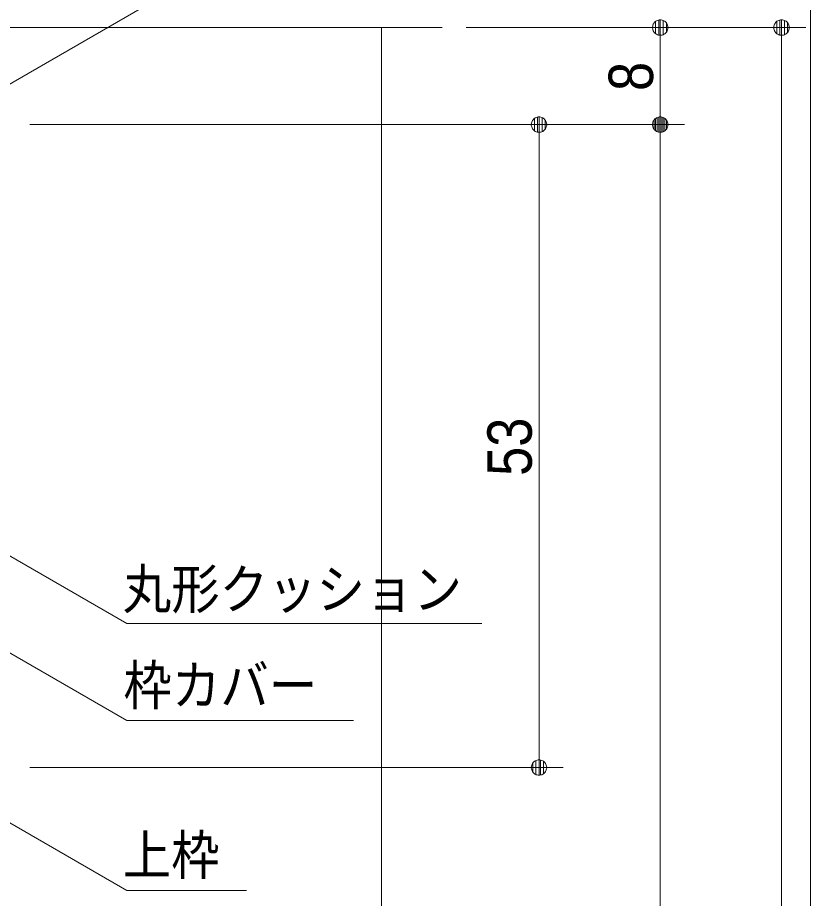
# Model space of a CAD drawing. Units: millimetres, scale not verified. Extents: x -6062 to 6062, y -3045 to 3045.
# Drawn here: x 1559 to 2212, y 272 to 998 of the extents above; entities that cross this region are included whole.
import ezdxf
from ezdxf.enums import TextEntityAlignment as Align

# ---------------------------------------------------------------- set-up
doc = ezdxf.new("R2010")
doc.units = ezdxf.units.MM
doc.header["$LTSCALE"] = 20
for name, color, linetype, lineweight in [('0-0_2寸法-1', 7, 'Continuous', 9), ('0-1_0', 7, 'Continuous', 9), ('0-3_2寸法-3', 7, 'Continuous', 9), ('0-4_3一般', 7, 'Continuous', 9), ('0-5_1図面枠', 7, 'Continuous', 9)]:
    doc.layers.add(name, color=color, linetype=linetype, lineweight=lineweight)
doc.styles.add('ＭＳ ゴシック', font='')
doc.styles.add('ＭＳ Ｐゴシック', font='')
doc.styles.get('ＭＳ ゴシック').set_extended_font_data('MS Gothic')
doc.styles.get('ＭＳ Ｐゴシック').set_extended_font_data('MS PGothic')

# ---------------------------------------------------------------- blocks, each defined once
blk = doc.blocks.new('グループ-29')
at = {"layer": '0-4_3一般'}
blk.add_line((43523.7, 19804.9), (73923.7, 19804.9), dxfattribs=at)
blk = doc.blocks.new('グループ-30')
at = {"layer": '0-4_3一般'}
blk.add_line((72923.7, 19804.9), (72923.7, -40000), dxfattribs=at)
blk.add_blockref('グループ-29', (0, 0), dxfattribs=at)
blk = doc.blocks.new('_Dot')
at = {"layer": '0-1_0'}
for p, q in [((-10, 0), (-20, 0)), ((9.78, 2), (-9.78, 2)), ((7.99, 6), (-7.99, 6)), ((9.16, -3.98), (-9.16, -3.98)), ((6, -7.98), (-6, -7.98))]:
    blk.add_line(p, q, dxfattribs=at)
for points in [[(10, 0), (9.92, 1.25), (9.69, 2.49), (9.3, 3.68), (8.76, 4.82), (8.09, 5.88), (7.29, 6.85), (6.37, 7.71), (5.36, 8.44), (4.26, 9.05), (3.09, 9.51), (1.87, 9.82), (0.63, 9.98), (-0.63, 9.98), (-1.87, 9.82), (-3.09, 9.51), (-4.26, 9.05), (-5.36, 8.44), (-6.37, 7.71), (-7.29, 6.85), (-8.09, 5.88), (-8.76, 4.82), (-9.3, 3.68), (-9.69, 2.49), (-9.92, 1.25), (-10, 0), (0, 0)], [(-10, 0), (-9.92, -1.25), (-9.69, -2.49), (-9.3, -3.68), (-8.76, -4.82), (-8.09, -5.88), (-7.29, -6.85), (-6.37, -7.71), (-5.36, -8.44), (-4.26, -9.05), (-3.09, -9.51), (-1.87, -9.82), (-0.63, -9.98), (0.63, -9.98), (1.87, -9.82), (3.09, -9.51), (4.26, -9.05), (5.36, -8.44), (6.37, -7.71), (7.29, -6.85), (8.09, -5.88), (8.76, -4.82), (9.3, -3.68), (9.69, -2.49), (9.92, -1.25), (10, 0), (0, 0)]]:
    blk.add_lwpolyline(points, close=True, dxfattribs=at)
blk = doc.blocks.new('グループ-74')
at = {"layer": '0-5_1図面枠'}
blk.add_lwpolyline([(-80000, 55400), (80000, 55400), (80000, -55400), (-80000, -55400)], close=True, dxfattribs=at)
blk = doc.blocks.new('図面枠')
at = {"layer": '0-5_1図面枠'}
blk.add_blockref('グループ-74', (0, 0), dxfattribs=at)

msp = doc.modelspace()

# ---------------------------------------------------------------- linework, layer by layer
at = {"layer": '0-0_2寸法-1'}
for p, q in [((1928.68, 990.25), (2108.68, 990.25)), ((2108.68, 990.25), (2208.68, 990.25)), ((2088.68, 922.96), (2088.68, 977.53)), ((2188.68, 977.53), (2188.68, -1987.29)), ((1568.68, 910.25), (2008.68, 910.25)), ((2008.68, 910.25), (2108.68, 910.25)), ((2008.68, 910.25), (2108.68, 910.25)), ((1988.68, 392.96), (1988.68, 897.53)), ((2088.68, 897.53), (2088.68, -1987.29)), ((1568.68, 380.25), (2008.68, 380.25))]:
    msp.add_line(p, q, dxfattribs=at)
at = {"layer": '0-3_2寸法-3'}
for points in [[(1355.75, 830.25), (1892.69, 1140.25), (2202.33, 1140.25)], [(1178.68, 770.25), (1648.68, 498.89), (1941.54, 498.89)], [(1210.68, 671.77), (1648.68, 418.89), (1835.63, 418.89)], [(1473.18, 380.25), (1648.68, 278.92), (1747.46, 278.92)]]:
    msp.add_lwpolyline(points, dxfattribs=at)

# ---------------------------------------------------------------- block references
at = {"layer": '0-0_2寸法-1', "xscale": 0.6356201, "yscale": 0.6356201}
for p, rotation in [((2088.68, 990.25), 90), ((2188.68, 990.25), 90), ((2088.68, 910.25), 270), ((1988.68, 910.25), 90), ((2088.68, 910.25), 90), ((1988.68, 380.25), 270)]:
    msp.add_blockref('_Dot', p, dxfattribs=dict(at, rotation=rotation))
at = {"layer": '0-4_3一般', "xscale": 0.05, "yscale": 0.05}
msp.add_blockref('グループ-30', (-1787.5, 0), dxfattribs=at)
at = {"layer": '0-5_1図面枠', "xscale": 0.05, "yscale": 0.05}
msp.add_blockref('図面枠', (-1787.5, 0), dxfattribs=at)

# ---------------------------------------------------------------- texts
at = {"layer": '0-0_2寸法-1', "style": 'ＭＳ Ｐゴシック', "width": 0.9}
for s, p in [('8', (2093.74, 937.95)), ('53', (1993.74, 620.65))]:
    msp.add_text(s, height=36.66, rotation=90, dxfattribs=at).set_placement(p, align=Align.BOTTOM_LEFT)
at = {"layer": '0-3_2寸法-3', "style": 'ＭＳ ゴシック', "width": 0.9}
for s, p in [('丸形クッション', (1645.4, 501.28)), ('枠カバー', (1645.98, 422.06)), ('上枠', (1645.4, 282.09))]:
    msp.add_text(s, height=32.55, dxfattribs=at).set_placement(p, align=Align.BOTTOM_LEFT)

doc.saveas('drawing.dxf')
